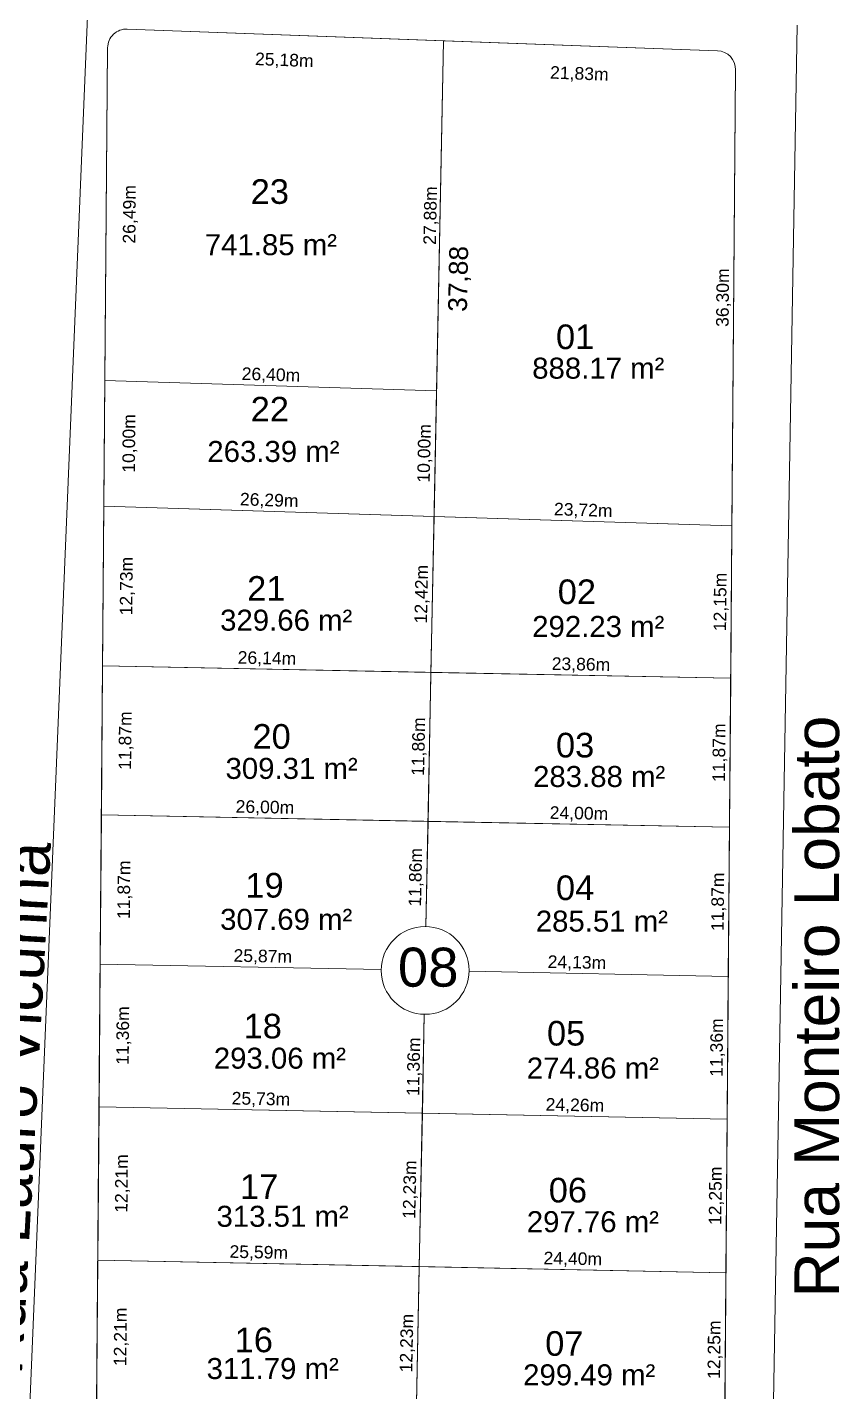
# Model space of a CAD drawing. Header units: metres. Extents: x 3808 to 8215, y 2374 to 6187.
# Drawn here: x 4493.6 to 4558.2, y 4496.7 to 4605.3 of the extents above; entities that cross this region are included whole.
import ezdxf
from ezdxf.enums import TextEntityAlignment as Align

# ---------------------------------------------------------------- set-up
doc = ezdxf.new("R2010")
doc.units = ezdxf.units.M
for name, color, linetype in [('Areas Lotes', 1, 'Continuous'), ('Calçada', 8, 'Continuous'), ('COTAS', 7, 'Continuous'), ('Lote', 7, 'Continuous'), ('Nome das Ruas', 7, 'Continuous'), ('Nº Lote', 7, 'Continuous'), ('Nº. quadra', 7, 'Continuous'), ('quadras', 7, 'Continuous')]:
    doc.layers.add(name, color=color, linetype=linetype)
doc.styles.add('Arial', font='arial.ttf')
doc.dimstyles.new('Copy(2) of ISO-25', dxfattribs={"dimtxt": 1, "dimasz": 2.5, "dimexe": 1.25, "dimexo": 0.625, "dimgap": 0.2, "dimtad": 1, "dimtoh": 1, "dimlfac": 1, "dimzin": 1, "dimtxsty": 'Arial', "dimblk": 'NONE', "dimcen": 0, "dimse1": 1, "dimse2": 1, "dimsd1": 1, "dimsd2": 1, "dimclrt": 256, "dimaunit": 1, "dimadec": 3, "dimazin": 0, "dimtfac": 1, "dimtmove": 0, "dimatfit": 3, "dimldrblk": 'NONE', "dimfxl": 1, "dimtolj": 1, "dimtzin": 0, "dimarcsym": 0})
doc.dimstyles.new('COTA 2', dxfattribs={"dimtxt": 1.9, "dimasz": 2.5, "dimexe": 1.25, "dimexo": 0.625, "dimtad": 1, "dimlfac": 1, "dimzin": 1, "dimtxsty": 'Arial', "dimcen": 2.5, "dimse1": 1, "dimse2": 1, "dimsd1": 1, "dimsd2": 1, "dimclrt": 7, "dimadec": 0, "dimazin": 0, "dimtfac": 1, "dimtmove": 0, "dimatfit": 3, "dimfxl": 1, "dimtolj": 1, "dimtzin": 0, "dimarcsym": 0})

# ---------------------------------------------------------------- blocks, each defined once
blk = doc.blocks.new('*D4524')
at = {"layer": 'Defpoints', "color": 0, "linetype": 'Continuous', "transparency": 16777216}
for p in [(4499.21, 4507.14), (4501.94, 4507.12), (4499.11, 4494.93)]:
    blk.add_point(p, dxfattribs=at)
at = {"layer": 'COTAS', "linetype": 'Continuous', "lineweight": 5, "transparency": 16777216, "insert": (4501.09, 4501.02), "char_height": 1, "attachment_point": 5, "rotation": 89.5357, "style": 'Arial'}
blk.add_mtext('\\A1;12,21m', dxfattribs=at)
blk = doc.blocks.new('_None')
blk = doc.blocks.new('*D4525')
at = {"layer": 'Defpoints', "color": 0, "linetype": 'Continuous', "transparency": 16777216}
for p in [(4499.3, 4519.35), (4502.03, 4519.32), (4499.21, 4507.14)]:
    blk.add_point(p, dxfattribs=at)
at = {"layer": 'COTAS', "linetype": 'Continuous', "lineweight": 5, "transparency": 16777216, "insert": (4501.18, 4513.23), "char_height": 1, "attachment_point": 5, "rotation": 89.5357, "style": 'Arial'}
blk.add_mtext('\\A1;12,21m', dxfattribs=at)
blk = doc.blocks.new('*D4526')
at = {"layer": 'Defpoints', "color": 0, "linetype": 'Continuous', "transparency": 16777216}
for p in [(4499.4, 4530.71), (4502.13, 4530.68), (4499.3, 4519.35)]:
    blk.add_point(p, dxfattribs=at)
at = {"layer": 'COTAS', "linetype": 'Continuous', "lineweight": 5, "transparency": 16777216, "insert": (4501.28, 4525.01), "char_height": 1, "attachment_point": 5, "rotation": 89.5357, "style": 'Arial'}
blk.add_mtext('\\A1;11,36m', dxfattribs=at)
blk = doc.blocks.new('*D4527')
at = {"layer": 'Defpoints', "color": 0, "linetype": 'Continuous', "transparency": 16777216}
for p in [(4499.49, 4542.57), (4502.22, 4542.55), (4499.4, 4530.71)]:
    blk.add_point(p, dxfattribs=at)
at = {"layer": 'COTAS', "linetype": 'Continuous', "lineweight": 5, "transparency": 16777216, "insert": (4501.37, 4536.62), "char_height": 1, "attachment_point": 5, "rotation": 89.5357, "style": 'Arial'}
blk.add_mtext('\\A1;11,87m', dxfattribs=at)
blk = doc.blocks.new('*D4528')
at = {"layer": 'Defpoints', "color": 0, "linetype": 'Continuous', "transparency": 16777216}
for p in [(4499.59, 4554.44), (4502.32, 4554.41), (4499.49, 4542.57)]:
    blk.add_point(p, dxfattribs=at)
at = {"layer": 'COTAS', "linetype": 'Continuous', "lineweight": 5, "transparency": 16777216, "insert": (4501.47, 4548.49), "char_height": 1, "attachment_point": 5, "rotation": 89.5357, "style": 'Arial'}
blk.add_mtext('\\A1;11,87m', dxfattribs=at)
blk = doc.blocks.new('*D4529')
at = {"layer": 'Defpoints', "color": 0, "linetype": 'Continuous', "transparency": 16777216}
for p in [(4499.69, 4567.17), (4502.42, 4567.15), (4499.59, 4554.44)]:
    blk.add_point(p, dxfattribs=at)
at = {"layer": 'COTAS', "linetype": 'Continuous', "lineweight": 5, "transparency": 16777216, "insert": (4501.57, 4560.79), "char_height": 1, "attachment_point": 5, "rotation": 89.5357, "style": 'Arial'}
blk.add_mtext('\\A1;12,73m', dxfattribs=at)
blk = doc.blocks.new('*D4530')
at = {"layer": 'Defpoints', "color": 0, "linetype": 'Continuous', "transparency": 16777216}
for p in [(4499.99, 4603.65), (4502.72, 4603.63), (4499.77, 4577.17)]:
    blk.add_point(p, dxfattribs=at)
at = {"layer": 'COTAS', "linetype": 'Continuous', "lineweight": 5, "transparency": 16777216, "insert": (4501.81, 4590.39), "char_height": 1, "attachment_point": 5, "rotation": 89.5357, "style": 'Arial'}
blk.add_mtext('\\A1;26,49m', dxfattribs=at)
blk = doc.blocks.new('*D4534')
at = {"layer": 'Defpoints', "color": 0, "linetype": 'Continuous', "transparency": 16777216}
for p in [(4524.8, 4506.62), (4524.8, 4506.62), (4524.56, 4494.39)]:
    blk.add_point(p, dxfattribs=at)
at = {"layer": 'COTAS', "linetype": 'Continuous', "lineweight": 5, "transparency": 16777216, "insert": (4523.87, 4500.52), "char_height": 1, "attachment_point": 5, "rotation": 88.8774, "style": 'Arial'}
blk.add_mtext('\\A1;12,23m', dxfattribs=at)
blk = doc.blocks.new('*D4535')
at = {"layer": 'Defpoints', "color": 0, "linetype": 'Continuous', "transparency": 16777216}
for p in [(4525.03, 4518.84), (4525.03, 4518.84), (4524.8, 4506.62)]:
    blk.add_point(p, dxfattribs=at)
at = {"layer": 'COTAS', "linetype": 'Continuous', "lineweight": 5, "transparency": 16777216, "insert": (4524.11, 4512.74), "char_height": 1, "attachment_point": 5, "rotation": 88.8774, "style": 'Arial'}
blk.add_mtext('\\A1;12,23m', dxfattribs=at)
blk = doc.blocks.new('*D4536')
at = {"layer": 'Defpoints', "color": 0, "linetype": 'Continuous', "transparency": 16777216}
for p in [(4525.33, 4528.19), (4525.33, 4528.19), (4525.11, 4516.84)]:
    blk.add_point(p, dxfattribs=at)
at = {"layer": 'COTAS', "linetype": 'Continuous', "lineweight": 5, "transparency": 16777216, "insert": (4524.42, 4522.53), "char_height": 1, "attachment_point": 5, "rotation": 88.8774, "style": 'Arial'}
blk.add_mtext('\\A1;11,36m', dxfattribs=at)
blk = doc.blocks.new('*D4537')
at = {"layer": 'Defpoints', "color": 0, "linetype": 'Continuous', "transparency": 16777216}
for p in [(4525.49, 4543.53), (4525.49, 4543.53), (4525.26, 4531.66)]:
    blk.add_point(p, dxfattribs=at)
at = {"layer": 'COTAS', "linetype": 'Continuous', "lineweight": 5, "transparency": 16777216, "insert": (4524.57, 4537.61), "char_height": 1, "attachment_point": 5, "rotation": 88.8774, "style": 'Arial'}
blk.add_mtext('\\A1;11,86m', dxfattribs=at)
blk = doc.blocks.new('*D4538')
at = {"layer": 'Defpoints', "color": 0, "linetype": 'Continuous', "transparency": 16777216}
for p in [(4525.72, 4553.92), (4525.72, 4553.92), (4525.49, 4542.06)]:
    blk.add_point(p, dxfattribs=at)
at = {"layer": 'COTAS', "linetype": 'Continuous', "lineweight": 5, "transparency": 16777216, "insert": (4524.81, 4548.01), "char_height": 1, "attachment_point": 5, "rotation": 88.8774, "style": 'Arial'}
blk.add_mtext('\\A1;11,86m', dxfattribs=at)
blk = doc.blocks.new('*D4539')
at = {"layer": 'Defpoints', "color": 0, "linetype": 'Continuous', "transparency": 16777216}
for p in [(4525.97, 4566.34), (4525.97, 4566.34), (4525.72, 4553.92)]:
    blk.add_point(p, dxfattribs=at)
at = {"layer": 'COTAS', "linetype": 'Continuous', "lineweight": 5, "transparency": 16777216, "insert": (4525.04, 4560.15), "char_height": 1, "attachment_point": 5, "rotation": 88.8774, "style": 'Arial'}
blk.add_mtext('\\A1;12,42m', dxfattribs=at)
blk = doc.blocks.new('*D4540')
at = {"layer": 'Defpoints', "color": 0, "linetype": 'Continuous', "transparency": 16777216}
for p in [(4526.71, 4604.21), (4526.82, 4604.21), (4526.28, 4576.34)]:
    blk.add_point(p, dxfattribs=at)
at = {"layer": 'COTAS', "linetype": 'Continuous', "lineweight": 5, "transparency": 16777216, "insert": (4525.75, 4590.29), "char_height": 1, "attachment_point": 5, "rotation": 88.8774, "style": 'Arial'}
blk.add_mtext('\\A1;27,88m', dxfattribs=at)
blk = doc.blocks.new('*D4541')
at = {"layer": 'Defpoints', "color": 0, "linetype": 'Continuous', "transparency": 16777216}
for p in [(4549.97, 4601.9), (4549.67, 4565.6), (4549.67, 4565.6)]:
    blk.add_point(p, dxfattribs=at)
at = {"layer": 'COTAS', "linetype": 'Continuous', "lineweight": 5, "transparency": 16777216, "insert": (4549.02, 4583.76), "char_height": 1, "attachment_point": 5, "rotation": 89.539, "style": 'Arial'}
blk.add_mtext('\\A1;36,30m', dxfattribs=at)
blk = doc.blocks.new('*D4542')
at = {"layer": 'Defpoints', "color": 0, "linetype": 'Continuous', "transparency": 16777216}
for p in [(4549.67, 4565.6), (4549.58, 4553.45), (4549.58, 4553.45)]:
    blk.add_point(p, dxfattribs=at)
at = {"layer": 'COTAS', "linetype": 'Continuous', "lineweight": 5, "transparency": 16777216, "insert": (4548.82, 4559.53), "char_height": 1, "attachment_point": 5, "rotation": 89.539, "style": 'Arial'}
blk.add_mtext('\\A1;12,15m', dxfattribs=at)
blk = doc.blocks.new('*D4543')
at = {"layer": 'Defpoints', "color": 0, "linetype": 'Continuous', "transparency": 16777216}
for p in [(4549.58, 4553.45), (4549.48, 4541.59), (4549.48, 4541.59)]:
    blk.add_point(p, dxfattribs=at)
at = {"layer": 'COTAS', "linetype": 'Continuous', "lineweight": 5, "transparency": 16777216, "insert": (4548.73, 4547.53), "char_height": 1, "attachment_point": 5, "rotation": 89.539, "style": 'Arial'}
blk.add_mtext('\\A1;11,87m', dxfattribs=at)
blk = doc.blocks.new('*D4544')
at = {"layer": 'Defpoints', "color": 0, "linetype": 'Continuous', "transparency": 16777216}
for p in [(4549.48, 4541.59), (4549.38, 4529.72), (4549.38, 4529.72)]:
    blk.add_point(p, dxfattribs=at)
at = {"layer": 'COTAS', "linetype": 'Continuous', "lineweight": 5, "transparency": 16777216, "insert": (4548.63, 4535.66), "char_height": 1, "attachment_point": 5, "rotation": 89.539, "style": 'Arial'}
blk.add_mtext('\\A1;11,87m', dxfattribs=at)
blk = doc.blocks.new('*D4545')
at = {"layer": 'Defpoints', "color": 0, "linetype": 'Continuous', "transparency": 16777216}
for p in [(4549.38, 4529.72), (4549.29, 4518.36), (4549.29, 4518.36)]:
    blk.add_point(p, dxfattribs=at)
at = {"layer": 'COTAS', "linetype": 'Continuous', "lineweight": 5, "transparency": 16777216, "insert": (4548.54, 4524.05), "char_height": 1, "attachment_point": 5, "rotation": 89.539, "style": 'Arial'}
blk.add_mtext('\\A1;11,36m', dxfattribs=at)
blk = doc.blocks.new('*D4546')
at = {"layer": 'Defpoints', "color": 0, "linetype": 'Continuous', "transparency": 16777216}
for p in [(4549.29, 4518.36), (4549.19, 4506.12), (4549.19, 4506.12)]:
    blk.add_point(p, dxfattribs=at)
at = {"layer": 'COTAS', "linetype": 'Continuous', "lineweight": 5, "transparency": 16777216, "insert": (4548.44, 4512.25), "char_height": 1, "attachment_point": 5, "rotation": 89.539, "style": 'Arial'}
blk.add_mtext('\\A1;12,25m', dxfattribs=at)
blk = doc.blocks.new('*D4547')
at = {"layer": 'Defpoints', "color": 0, "linetype": 'Continuous', "transparency": 16777216}
for p in [(4549.19, 4506.12), (4549.1, 4493.87), (4549.1, 4493.87)]:
    blk.add_point(p, dxfattribs=at)
at = {"layer": 'COTAS', "linetype": 'Continuous', "lineweight": 5, "transparency": 16777216, "insert": (4548.34, 4500), "char_height": 1, "attachment_point": 5, "rotation": 89.539, "style": 'Arial'}
blk.add_mtext('\\A1;12,25m', dxfattribs=at)
blk = doc.blocks.new('*D4551')
at = {"layer": 'Defpoints', "color": 0, "linetype": 'Continuous', "transparency": 16777216}
for p in [(4499.69, 4567.17), (4499.69, 4567.17), (4525.97, 4566.34)]:
    blk.add_point(p, dxfattribs=at)
at = {"layer": 'COTAS', "linetype": 'Continuous', "lineweight": 5, "transparency": 16777216, "insert": (4512.85, 4567.56), "char_height": 1, "attachment_point": 5, "rotation": 358.2052, "style": 'Arial'}
blk.add_mtext('\\A1;26,29m', dxfattribs=at)
blk = doc.blocks.new('*D4552')
at = {"layer": 'Defpoints', "color": 0, "linetype": 'Continuous', "transparency": 16777216}
for p in [(4525.97, 4566.34), (4549.67, 4565.6), (4549.67, 4565.6)]:
    blk.add_point(p, dxfattribs=at)
at = {"layer": 'COTAS', "linetype": 'Continuous', "lineweight": 5, "transparency": 16777216, "insert": (4537.84, 4566.77), "char_height": 1, "attachment_point": 5, "rotation": 358.2052, "style": 'Arial'}
blk.add_mtext('\\A1;23,72m', dxfattribs=at)
blk = doc.blocks.new('*D4553')
at = {"layer": 'Defpoints', "color": 0, "linetype": 'Continuous', "transparency": 16777216}
for p in [(4501.54, 4605.14), (4526.71, 4604.21), (4526.6, 4601.34)]:
    blk.add_point(p, dxfattribs=at)
at = {"layer": 'COTAS', "linetype": 'Continuous', "lineweight": 5, "transparency": 16777216, "insert": (4514.05, 4602.6), "char_height": 1, "attachment_point": 5, "rotation": 357.8943, "style": 'Arial'}
blk.add_mtext('\\A1;25,18m', dxfattribs=at)
blk = doc.blocks.new('*D4554')
at = {"layer": 'Defpoints', "color": 0, "linetype": 'Continuous', "transparency": 16777216}
for p in [(4526.71, 4604.21), (4548.52, 4603.41), (4548.41, 4600.32)]:
    blk.add_point(p, dxfattribs=at)
at = {"layer": 'COTAS', "linetype": 'Continuous', "lineweight": 5, "transparency": 16777216, "insert": (4537.53, 4601.52), "char_height": 1, "attachment_point": 5, "rotation": 357.8943, "style": 'Arial'}
blk.add_mtext('\\A1;21,83m', dxfattribs=at)
blk = doc.blocks.new('*D4555')
at = {"layer": 'Defpoints', "color": 0, "linetype": 'Continuous', "transparency": 16777216}
for p in [(4499.59, 4554.44), (4499.59, 4554.44), (4525.72, 4553.92)]:
    blk.add_point(p, dxfattribs=at)
at = {"layer": 'COTAS', "linetype": 'Continuous', "lineweight": 5, "transparency": 16777216, "insert": (4512.67, 4554.98), "char_height": 1, "attachment_point": 5, "rotation": 358.8755, "style": 'Arial'}
blk.add_mtext('\\A1;26,14m', dxfattribs=at)
blk = doc.blocks.new('*D4556')
at = {"layer": 'Defpoints', "color": 0, "linetype": 'Continuous', "transparency": 16777216}
for p in [(4525.72, 4553.92), (4549.58, 4553.45), (4549.58, 4553.45)]:
    blk.add_point(p, dxfattribs=at)
at = {"layer": 'COTAS', "linetype": 'Continuous', "lineweight": 5, "transparency": 16777216, "insert": (4537.66, 4554.49), "char_height": 1, "attachment_point": 5, "rotation": 358.8755, "style": 'Arial'}
blk.add_mtext('\\A1;23,86m', dxfattribs=at)
blk = doc.blocks.new('*D4557')
at = {"layer": 'Defpoints', "color": 0, "linetype": 'Continuous', "transparency": 16777216}
for p in [(4499.49, 4542.57), (4499.49, 4542.57), (4525.49, 4542.06)]:
    blk.add_point(p, dxfattribs=at)
at = {"layer": 'COTAS', "linetype": 'Continuous', "lineweight": 5, "transparency": 16777216, "insert": (4512.51, 4543.12), "char_height": 1, "attachment_point": 5, "rotation": 358.8755, "style": 'Arial'}
blk.add_mtext('\\A1;26,00m', dxfattribs=at)
blk = doc.blocks.new('*D4558')
at = {"layer": 'Defpoints', "color": 0, "linetype": 'Continuous', "transparency": 16777216}
for p in [(4525.49, 4542.06), (4549.48, 4541.59), (4549.48, 4541.59)]:
    blk.add_point(p, dxfattribs=at)
at = {"layer": 'COTAS', "linetype": 'Continuous', "lineweight": 5, "transparency": 16777216, "insert": (4537.5, 4542.63), "char_height": 1, "attachment_point": 5, "rotation": 358.8755, "style": 'Arial'}
blk.add_mtext('\\A1;24,00m', dxfattribs=at)
blk = doc.blocks.new('*D4559')
at = {"layer": 'Defpoints', "color": 0, "linetype": 'Continuous', "transparency": 16777216}
for p in [(4499.4, 4530.71), (4525.26, 4530.2), (4525.26, 4530.2)]:
    blk.add_point(p, dxfattribs=at)
at = {"layer": 'COTAS', "linetype": 'Continuous', "lineweight": 5, "transparency": 16777216, "insert": (4512.34, 4531.25), "char_height": 1, "attachment_point": 5, "rotation": 358.8755, "style": 'Arial'}
blk.add_mtext('\\A1;25,87m', dxfattribs=at)
blk = doc.blocks.new('*D4560')
at = {"layer": 'Defpoints', "color": 0, "linetype": 'Continuous', "transparency": 16777216}
for p in [(4525.26, 4530.2), (4549.38, 4529.72), (4549.38, 4529.72)]:
    blk.add_point(p, dxfattribs=at)
at = {"layer": 'COTAS', "linetype": 'Continuous', "lineweight": 5, "transparency": 16777216, "insert": (4537.34, 4530.76), "char_height": 1, "attachment_point": 5, "rotation": 358.8755, "style": 'Arial'}
blk.add_mtext('\\A1;24,13m', dxfattribs=at)
blk = doc.blocks.new('*D4561')
at = {"layer": 'Defpoints', "color": 0, "linetype": 'Continuous', "transparency": 16777216}
for p in [(4499.3, 4519.35), (4499.3, 4519.35), (4525.03, 4518.84)]:
    blk.add_point(p, dxfattribs=at)
at = {"layer": 'COTAS', "linetype": 'Continuous', "lineweight": 5, "transparency": 16777216, "insert": (4512.19, 4519.89), "char_height": 1, "attachment_point": 5, "rotation": 358.8755, "style": 'Arial'}
blk.add_mtext('\\A1;25,73m', dxfattribs=at)
blk = doc.blocks.new('*D4562')
at = {"layer": 'Defpoints', "color": 0, "linetype": 'Continuous', "transparency": 16777216}
for p in [(4525.03, 4518.84), (4549.29, 4518.36), (4549.29, 4518.36)]:
    blk.add_point(p, dxfattribs=at)
at = {"layer": 'COTAS', "linetype": 'Continuous', "lineweight": 5, "transparency": 16777216, "insert": (4537.18, 4519.4), "char_height": 1, "attachment_point": 5, "rotation": 358.8755, "style": 'Arial'}
blk.add_mtext('\\A1;24,26m', dxfattribs=at)
blk = doc.blocks.new('*D4563')
at = {"layer": 'Defpoints', "color": 0, "linetype": 'Continuous', "transparency": 16777216}
for p in [(4499.21, 4507.14), (4499.21, 4507.14), (4524.8, 4506.62)]:
    blk.add_point(p, dxfattribs=at)
at = {"layer": 'COTAS', "linetype": 'Continuous', "lineweight": 5, "transparency": 16777216, "insert": (4512.02, 4507.68), "char_height": 1, "attachment_point": 5, "rotation": 358.8277, "style": 'Arial'}
blk.add_mtext('\\A1;25,59m', dxfattribs=at)
blk = doc.blocks.new('*D4564')
at = {"layer": 'Defpoints', "color": 0, "linetype": 'Continuous', "transparency": 16777216}
for p in [(4524.8, 4506.62), (4549.19, 4506.12), (4549.19, 4506.12)]:
    blk.add_point(p, dxfattribs=at)
at = {"layer": 'COTAS', "linetype": 'Continuous', "lineweight": 5, "transparency": 16777216, "insert": (4537.01, 4507.17), "char_height": 1, "attachment_point": 5, "rotation": 358.8277, "style": 'Arial'}
blk.add_mtext('\\A1;24,40m', dxfattribs=at)
blk = doc.blocks.new('*D1294')
at = {"layer": 'Defpoints', "color": 0, "linetype": 'Continuous', "transparency": 16777216}
for p in [(4499.77, 4577.17), (4526.16, 4576.34), (4526.16, 4576.34)]:
    blk.add_point(p, dxfattribs=at)
at = {"layer": 'Lote', "linetype": 'Continuous', "lineweight": 5, "transparency": 16777216, "insert": (4512.99, 4577.55), "char_height": 1, "attachment_point": 5, "rotation": 358.2095, "style": 'Arial'}
blk.add_mtext('\\A1;26,40m', dxfattribs=at)
blk = doc.blocks.new('*D1295')
at = {"layer": 'Defpoints', "color": 0, "linetype": 'Continuous', "transparency": 16777216}
for p in [(4526.16, 4576.34), (4525.97, 4566.34), (4525.97, 4566.34)]:
    blk.add_point(p, dxfattribs=at)
at = {"layer": 'Lote', "linetype": 'Continuous', "lineweight": 5, "transparency": 16777216, "insert": (4525.26, 4571.36), "char_height": 1, "attachment_point": 5, "rotation": 88.8774, "style": 'Arial'}
blk.add_mtext('\\A1;10,00m', dxfattribs=at)
blk = doc.blocks.new('*D1296')
at = {"layer": 'Defpoints', "color": 0, "linetype": 'Continuous', "transparency": 16777216}
for p in [(4499.77, 4577.17), (4502.61, 4577.14), (4499.69, 4567.17)]:
    blk.add_point(p, dxfattribs=at)
at = {"layer": 'Lote', "linetype": 'Continuous', "lineweight": 5, "transparency": 16777216, "insert": (4501.77, 4572.15), "char_height": 1, "attachment_point": 5, "rotation": 89.5357, "style": 'Arial'}
blk.add_mtext('\\A1;10,00m', dxfattribs=at)
blk = doc.blocks.new('*D7847')
at = {"layer": 'Defpoints', "color": 0, "linetype": 'Continuous', "transparency": 16777216}
for p in [(4526.71, 4604.21), (4525.97, 4566.34), (4529.18, 4566.28)]:
    blk.add_point(p, dxfattribs=at)
at = {"layer": 'Calçada', "color": 7, "linetype": 'Continuous', "lineweight": 5, "transparency": 16777216, "insert": (4528.02, 4585.25), "char_height": 1.5, "attachment_point": 5, "rotation": 88.8774, "style": 'Arial'}
blk.add_mtext('\\A1;37,88', dxfattribs=at)

msp = doc.modelspace()

# ---------------------------------------------------------------- linework, layer by layer
at = {"layer": 'Calçada', "linetype": 'Continuous', "lineweight": 5}
for p, q in [((4491.226, 4433.386), (4498.417, 4606.803)), ((4554.869, 4605.464), (4551.866, 4432.331))]:
    msp.add_line(p, q, dxfattribs=at)
at = {"layer": 'Lote', "lineweight": 5}
for p, q in [((4525.326, 4533.692), (4526.708, 4604.214)), ((4499.693, 4567.167), (4549.673, 4565.601)), ((4499.589, 4554.435), (4549.576, 4553.454)), ((4499.397, 4530.705), (4521.762, 4530.266)), ((4528.752, 4530.129), (4549.385, 4529.724)), ((4523.864, 4459.094), (4525.189, 4526.703)), ((4499.305, 4519.346), (4549.293, 4518.364))]:
    msp.add_line(p, q, dxfattribs=at)
at = {"layer": 'Lote', "linetype": 'Continuous', "lineweight": 5}
for p, q in [((4549.48, 4541.589), (4499.493, 4542.57)), ((4499.206, 4507.14), (4549.195, 4506.117))]:
    msp.add_line(p, q, dxfattribs=at)
at = {"layer": 'Lote', "linetype": 'Continuous', "lineweight": 5, "flags": 128}
for points in [[(4526.708, 4604.214), (4501.543, 4605.139, 0.4226294), (4499.988, 4603.653), (4499.693, 4567.167), (4525.965, 4566.344)], [(4549.965, 4601.901, 0.4058305), (4548.521, 4603.412), (4526.708, 4604.214), (4525.965, 4566.344), (4549.673, 4565.601)]]:
    msp.add_lwpolyline(points, format="xyb", close=True, dxfattribs=at)
msp.add_lwpolyline([(4499.988, 4603.653), (4499.774, 4577.167), (4526.161, 4576.342), (4526.708, 4604.214), (4501.543, 4605.139, 0.4226424), (4499.988, 4603.653, -0.9919283)], format="xyb", dxfattribs=at)
at = {"layer": 'Lote', "linetype": 'Continuous', "lineweight": 5}
msp.add_lwpolyline([(4499.774, 4577.167), (4526.161, 4576.342), (4525.965, 4566.344), (4499.693, 4567.167)], close=True, dxfattribs=at)
at = {"layer": 'Lote', "linetype": 'Continuous', "lineweight": 5, "flags": 128}
for points in [[(4525.722, 4553.922), (4525.965, 4566.344), (4499.693, 4567.167), (4499.589, 4554.435)], [(4549.576, 4553.454), (4549.673, 4565.601), (4525.965, 4566.344), (4525.722, 4553.922)], [(4499.589, 4554.435), (4499.493, 4542.57), (4525.49, 4542.06), (4525.722, 4553.922)], [(4525.722, 4553.922), (4525.49, 4542.06), (4549.48, 4541.589), (4549.576, 4553.454)], [(4524.795, 4506.617), (4525.035, 4518.841), (4499.305, 4519.346), (4499.206, 4507.14)], [(4524.795, 4506.617), (4549.195, 4506.117), (4549.293, 4518.364), (4525.035, 4518.841)], [(4499.206, 4507.14), (4499.107, 4494.935), (4524.556, 4494.393), (4524.795, 4506.617)], [(4524.795, 4506.617), (4524.556, 4494.393), (4549.096, 4493.87), (4549.195, 4506.117)]]:
    msp.add_lwpolyline(points, close=True, dxfattribs=at)
for points in [[(4525.326, 4533.692), (4525.49, 4542.06), (4499.493, 4542.57), (4499.397, 4530.705), (4521.762, 4530.266)], [(4528.752, 4530.129), (4549.385, 4529.724), (4549.48, 4541.589), (4525.49, 4542.06), (4525.326, 4533.692)], [(4521.762, 4530.266), (4499.397, 4530.705), (4499.305, 4519.346), (4525.035, 4518.841), (4525.189, 4526.703)], [(4525.189, 4526.703), (4525.035, 4518.841), (4549.293, 4518.364), (4549.385, 4529.724), (4528.752, 4530.129)]]:
    msp.add_lwpolyline(points, dxfattribs=at)
at = {"layer": 'Nº. quadra', "lineweight": 5}
msp.add_circle((4525.257, 4530.197), 3.496, dxfattribs=at)
at = {"layer": 'quadras', "lineweight": 5}
for p, q in [((4501.543, 4605.139), (4548.521, 4603.412)), ((4498.635, 4436.672), (4499.988, 4603.653)), ((4549.965, 4601.901), (4548.631, 4436.043))]:
    msp.add_line(p, q, dxfattribs=at)
at = {"layer": 'quadras', "linetype": 'Continuous', "lineweight": 5}
msp.add_line((4526.161, 4576.342), (4499.774, 4577.167), dxfattribs=at)
at = {"layer": 'quadras', "linetype": 'Continuous', "lineweight": 5, "flags": 128}
msp.add_lwpolyline([(4498.635, 4436.672, 0.4128208), (4500.116, 4435.159), (4547.112, 4434.555, 0.4156248), (4548.631, 4436.043), (4549.965, 4601.901, 0.4058305), (4548.521, 4603.412), (4501.543, 4605.139, 0.4226294), (4499.988, 4603.653)], format="xyb", close=True, dxfattribs=at)
at = {"layer": 'quadras', "lineweight": 5}
for centre, start, end in [((4501.488, 4603.64), 87.89426, 179.53565), ((4548.465, 4601.913), 359.539, 87.89426)]:
    msp.add_arc(centre, 1.5, start, end, dxfattribs=at)

# ---------------------------------------------------------------- texts
at = {"layer": 'Areas Lotes', "linetype": 'Continuous', "lineweight": 5, "style": 'Arial'}
for s, p in [('741.85 m²', (4507.725, 4587.137)), ('888.17 m²', (4533.777, 4577.307)), ('263.39 m²', (4507.925, 4570.677)), ('329.66 m²', (4508.944, 4557.245)), ('292.23 m²', (4533.776, 4556.744)), ('309.31 m²', (4509.373, 4545.443)), ('283.88 m²', (4533.848, 4544.799)), ('307.69 m²', (4508.944, 4533.426)), ('285.51 m²', (4534.063, 4533.283)), ('293.06 m²', (4508.441, 4522.373)), ('274.86 m²', (4533.346, 4521.587)), ('313.51 m²', (4508.656, 4509.785)), ('297.76 m²', (4533.346, 4509.356)), ('311.79 m²', (4507.867, 4497.665)), ('299.49 m²', (4533.057, 4497.164))]:
    msp.add_text(s, height=1.6726, dxfattribs=at).set_placement(p)
at = {"layer": 'Nome das Ruas', "lineweight": 5, "style": 'Arial'}
for s, rotation, p in [('Rua Monteiro Lobato', 90, (4558.198, 4504.164, 165.916)), ('Rua Lauro Vicunha', 86.87939, (4493.162, 4497.95, 165.916))]:
    msp.add_text(s, height=3.55, rotation=rotation, dxfattribs=at).set_placement(p)
at = {"layer": 'Nº Lote', "linetype": 'Continuous', "lineweight": 5, "style": 'Arial'}
for s, p in [('23', (4512.9, 4591.224)), ('01', (4537.192, 4579.66)), ('22', (4512.9, 4573.898)), ('21', (4512.616, 4559.628)), ('02', (4537.334, 4559.361)), ('20', (4513.042, 4547.846)), ('03', (4537.192, 4547.153)), ('19', (4512.475, 4535.996)), ('04', (4537.192, 4535.797)), ('18', (4512.333, 4524.782)), ('05', (4536.477, 4524.215)), ('17', (4512.049, 4512.007)), ('06', (4536.619, 4511.723)), ('16', (4511.623, 4499.799)), ('07', (4536.335, 4499.515))]:
    msp.add_text(s, height=1.96, dxfattribs=at).set_placement(p, align=Align.CENTER)
at = {"layer": 'Nº. quadra', "lineweight": 5, "style": 'Arial'}
msp.add_text('08', height=3.1039, dxfattribs=at).set_placement((4523.093, 4528.903))

# ---------------------------------------------------------------- dimensions: what is measured, and where the dimension line sits
at = {"layer": 'Calçada', "linetype": 'Continuous', "lineweight": 5}
dim = msp.add_aligned_dim(p1=(4526.708, 4604.214), p2=(4525.965, 4566.344), distance=3.212, dimstyle='COTA 2', override={"dimtxt": 1.5}, dxfattribs=at)
dim.commit()
dim.dimension.update_dxf_attribs({"geometry": '*D7847', "text_midpoint": (4528.022, 4585.246)})
at = {"layer": 'COTAS', "linetype": 'Continuous', "lineweight": 5}
for p1, p2, distance, picture, middle in [((4501.543, 4605.139), (4526.708, 4604.214), -2.877, '*D4553', (4514.049, 4602.602)), ((4526.708, 4604.214), (4548.521, 4603.412), -3.095, '*D4554', (4537.53, 4601.521)), ((4549.965, 4601.901), (4549.673, 4565.601), 0, '*D4541', (4549.018, 4583.757)), ((4525.9654, 4566.3439), (4499.6925, 4567.1672), 0, '*D4551', (4512.8541, 4567.5561)), ((4525.965, 4566.344), (4549.673, 4565.601), 0, '*D4552', (4537.844, 4566.773)), ((4525.722, 4553.922), (4499.589, 4554.435), 0, '*D4555', (4512.671, 4554.979)), ((4525.722, 4553.922), (4549.576, 4553.454), 0, '*D4556', (4537.665, 4554.489)), ((4525.49, 4542.06), (4499.493, 4542.57), 0, '*D4557', (4512.507, 4543.116)), ((4525.4896, 4542.0598), (4549.4801, 4541.5889), 0, '*D4558', (4537.5005, 4542.6251)), ((4499.397, 4530.705), (4525.2572, 4530.1974), 0, '*D4559', (4512.3428, 4531.252)), ((4525.257, 4530.197), (4549.385, 4529.724), 0, '*D4560', (4537.337, 4530.761)), ((4525.035, 4518.841), (4499.305, 4519.346), 0, '*D4561', (4512.186, 4519.894)), ((4525.035, 4518.841), (4549.293, 4518.364), 0, '*D4562', (4537.18, 4519.403)), ((4524.795, 4506.617), (4499.206, 4507.14), 0, '*D4563', (4512.017, 4507.679)), ((4524.7951, 4506.6167), (4549.1947, 4506.1174), 0, '*D4564', (4537.0113, 4507.1678))]:
    dim = msp.add_aligned_dim(p1=p1, p2=p2, distance=distance, dimstyle='Copy(2) of ISO-25', override={"dimpost": 'm'}, dxfattribs=at)
    dim.commit()
    dim.dimension.update_dxf_attribs({"geometry": picture, "text_midpoint": middle})
for base, p1, p2, angle, picture, middle in [((4502.718, 4603.63), (4499.774, 4577.167), (4499.988, 4603.653), 269.53565, '*D4530', (4501.81, 4590.394)), ((4526.824, 4604.212), (4526.278, 4576.338), (4526.708, 4604.214), 268.87744, '*D4540', (4525.75, 4590.291)), ((4502.422, 4567.145), (4499.589, 4554.435), (4499.693, 4567.167), 269.53565, '*D4529', (4501.57, 4560.786)), ((4525.965, 4566.344), (4525.722, 4553.922), (4525.965, 4566.344), 268.87744, '*D4539', (4525.043, 4560.149)), ((4549.576, 4553.454), (4549.673, 4565.601), (4549.576, 4553.454), 89.539, '*D4542', (4548.823, 4559.534)), ((4502.319, 4554.413), (4499.493, 4542.57), (4499.589, 4554.435), 269.53565, '*D4528', (4501.47, 4548.487)), ((4525.722, 4553.922), (4525.49, 4542.06), (4525.722, 4553.922), 268.87744, '*D4538', (4524.805, 4548.007)), ((4549.48, 4541.589), (4549.576, 4553.454), (4549.48, 4541.589), 89.539, '*D4543', (4548.727, 4547.528)), ((4525.49, 4543.525), (4525.257, 4531.663), (4525.49, 4543.525), 268.87744, '*D4537', (4524.573, 4537.61)), ((4502.223, 4542.548), (4499.397, 4530.705), (4499.493, 4542.57), 269.53565, '*D4527', (4501.374, 4536.622)), ((4549.385, 4529.724), (4549.48, 4541.589), (4549.385, 4529.724), 89.539, '*D4544', (4548.631, 4535.663)), ((4502.127, 4530.683), (4499.305, 4519.346), (4499.397, 4530.705), 269.53565, '*D4526', (4501.28, 4525.01)), ((4549.293, 4518.364), (4549.385, 4529.724), (4549.293, 4518.364), 89.539, '*D4545', (4548.538, 4524.051)), ((4525.334, 4528.192), (4525.112, 4516.836), (4525.334, 4528.192), 268.87744, '*D4536', (4524.422, 4522.53)), ((4502.035, 4519.324), (4499.206, 4507.14), (4499.305, 4519.346), 269.53565, '*D4525', (4501.184, 4513.227)), ((4525.035, 4518.841), (4524.795, 4506.617), (4525.035, 4518.841), 268.87744, '*D4535', (4524.114, 4512.744)), ((4549.195, 4506.117), (4549.293, 4518.364), (4549.195, 4506.117), 89.539, '*D4546', (4548.443, 4512.247)), ((4501.936, 4507.118), (4499.107, 4494.935), (4499.206, 4507.14), 269.53565, '*D4524', (4501.085, 4501.022)), ((4524.795, 4506.617), (4524.556, 4494.393), (4524.795, 4506.617), 268.87744, '*D4534', (4523.875, 4500.521)), ((4549.096, 4493.87), (4549.195, 4506.117), (4549.096, 4493.87), 89.539, '*D4547', (4548.344, 4500))]:
    dim = msp.add_linear_dim(base=base, p1=p1, p2=p2, angle=angle, dimstyle='Copy(2) of ISO-25', override={"dimpost": 'm', "dimtmove": 1}, dxfattribs=at)
    dim.commit()
    dim.dimension.update_dxf_attribs({"geometry": picture, "text_midpoint": middle})
at = {"layer": 'Lote', "linetype": 'Continuous', "lineweight": 5}
for p1, p2, distance, picture, middle in [((4499.774, 4577.167), (4526.161, 4576.342), 0, '*D1294', (4512.992, 4577.555)), ((4499.693, 4567.167), (4499.774, 4577.167), -2.841, '*D1296', (4501.773, 4572.15)), ((4526.161, 4576.342), (4525.965, 4566.344), 0, '*D1295', (4525.263, 4571.359))]:
    dim = msp.add_aligned_dim(p1=p1, p2=p2, distance=distance, dimstyle='Copy(2) of ISO-25', override={"dimpost": 'm'}, dxfattribs=at)
    dim.commit()
    dim.dimension.update_dxf_attribs({"geometry": picture, "text_midpoint": middle})

doc.saveas('drawing.dxf')
